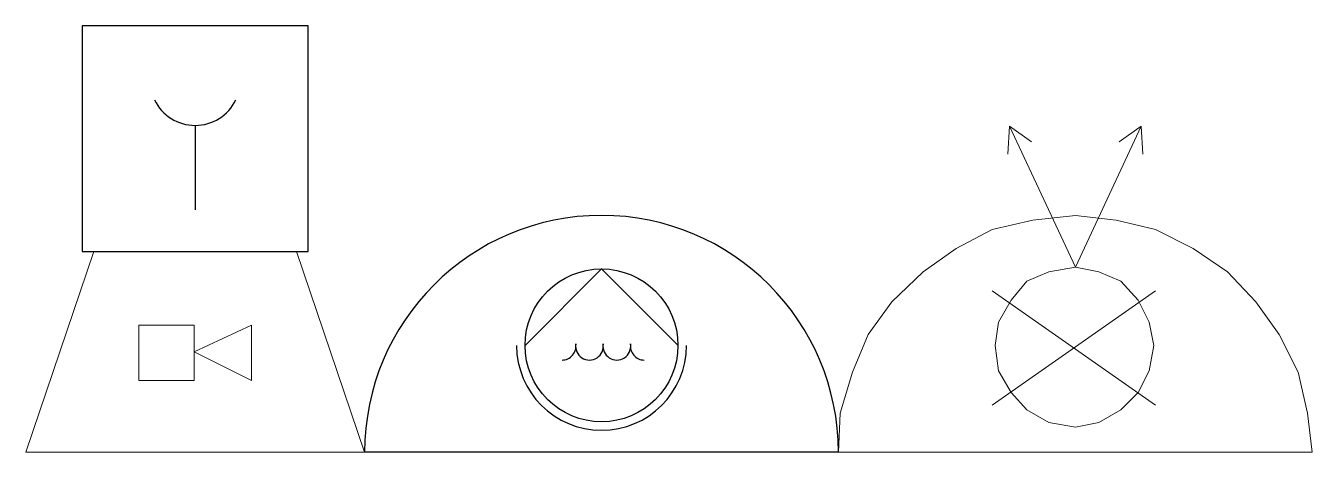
# Model space of a CAD drawing. Header units: millimetres. Extents: x 602112 to 602340, y 176401 to 176477.
import ezdxf

# ---------------------------------------------------------------- set-up
doc = ezdxf.new("R2010")
doc.units = ezdxf.units.MM
doc.header["$LTSCALE"] = 0.5
for name, color, linetype in [('Camada1', 1, 'Continuous'), ('INCENDIO', 10, 'Continuous'), ('Parede', 7, 'Continuous')]:
    doc.layers.add(name, color=color, linetype=linetype)

# ---------------------------------------------------------------- blocks, each defined once
blk = doc.blocks.new('Acionador manual alarrme')
at = {"layer": 'Camada1'}
blk.add_line((0, 27.92), (0, 9.22), dxfattribs=at)
blk.add_lwpolyline([(-25, 0), (25, 0), (25, 50), (-25, 50)], close=True, dxfattribs=at)
blk.add_arc((0, 37.92), 10, 205.9127, 334.0873, dxfattribs=at)

msp = doc.modelspace()

# ---------------------------------------------------------------- linework, layer by layer
at = {"color": 1, "linetype": 'Continuous', "lineweight": 9}
for points in [[(602286.48, 176459.05), (602286.21, 176454.05), (602286.21, 176454.05)], [(602298.16, 176434.04), (602286.48, 176459.05), (602290.37, 176456.27)], [(602298.16, 176434.04), (602309.83, 176459.05), (602305.94, 176456.27)], [(602309.83, 176459.05), (602310.1, 176454.05), (602310.1, 176454.05)], [(602312.33, 176409.58), (602283.43, 176429.87)], [(602283.43, 176409.58), (602312.33, 176429.87)]]:
    msp.add_lwpolyline(points, dxfattribs=at)
for points in [[(602256.19, 176401.25), (602340.12, 176401.25), (602339.28, 176408.19), (602337.62, 176415.42), (602334.28, 176422.09), (602330.11, 176427.92), (602325.11, 176433.2), (602319, 176437.37), (602312.33, 176440.71), (602305.38, 176442.37), (602298.16, 176443.21), (602290.65, 176442.37), (602283.43, 176440.71), (602277.04, 176437.37), (602271.2, 176433.2), (602265.64, 176427.92), (602261.47, 176422.09), (602258.69, 176415.42), (602256.47, 176408.19)], [(602312.05, 176420.14), (602311.22, 176424.31), (602309.27, 176428.2), (602306.21, 176431.54), (602302.32, 176433.2), (602298.16, 176434.04), (602293.43, 176433.2), (602289.54, 176431.54), (602286.76, 176428.2), (602284.54, 176424.31), (602283.98, 176420.14), (602284.54, 176415.7), (602286.76, 176411.81), (602289.54, 176408.75), (602293.43, 176406.53), (602298.16, 176405.69), (602302.32, 176406.53), (602306.21, 176408.75), (602309.27, 176411.81), (602311.22, 176415.7)]]:
    msp.add_lwpolyline(points, close=True, dxfattribs=at)
at = {"color": 1, "linetype": 'Continuous', "lineweight": 5}
for points in [[(602112.25, 176401.25), (602172.27, 176401.25), (602160.2, 176436.82), (602124.31, 176436.82)], [(602142.1, 176413.95), (602142.1, 176423.79), (602132.25, 176423.79), (602132.25, 176413.95)], [(602142.1, 176419.03), (602152.26, 176423.79), (602152.26, 176413.95)]]:
    msp.add_lwpolyline(points, close=True, dxfattribs=at)
at = {"layer": 'INCENDIO', "color": 1, "true_color": 0xff0017}
for p, q in [((602214.23, 176433.73), (602200.69, 176420.19)), ((602227.78, 176420.19), (602214.23, 176433.73)), ((602256.19, 176401.25), (602172.27, 176401.25))]:
    msp.add_line(p, q, dxfattribs=at)
msp.add_circle((602214.23, 176420.19), 13.54, dxfattribs=at)
for centre, radius, start, end in [((602214.23, 176401.25), 41.96, 0, 180), ((602214.23, 176420.19), 15.05, 180, 0), ((602207.23, 176420.04), 2.46, 270, 9.0953), ((602212.09, 176420.04), 2.46, 170.9047, 9.0953), ((602216.95, 176420.04), 2.46, 170.9047, 9.0953), ((602221.81, 176420.04), 2.46, 170.9047, 270)]:
    msp.add_arc(centre, radius, start, end, dxfattribs=at)

# ---------------------------------------------------------------- block references
at = {"layer": 'Parede', "xscale": 0.8, "yscale": 0.8, "zscale": 0.8}
msp.add_blockref('Acionador manual alarrme', (602142.26, 176436.82), dxfattribs=at)

doc.saveas('drawing.dxf')
